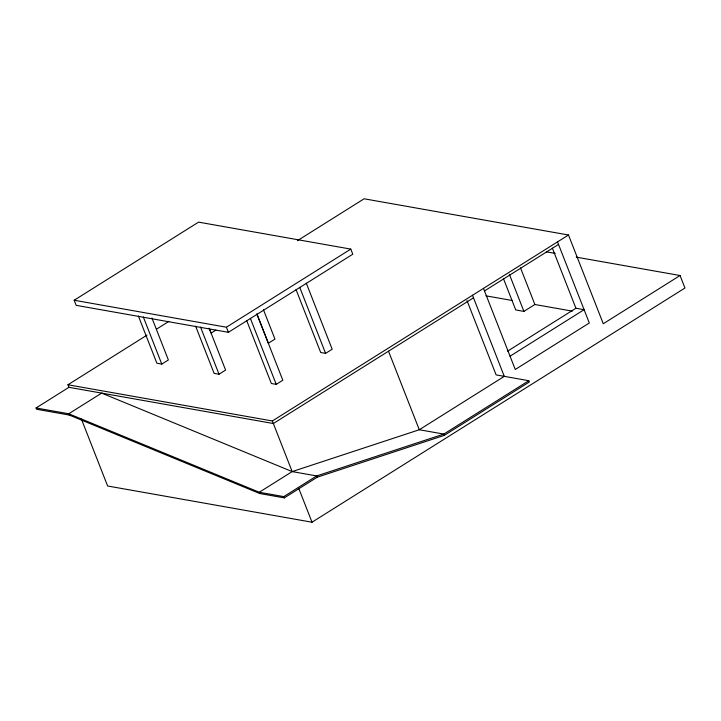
<?xml version="1.0" encoding="UTF-8"?>
<svg xmlns="http://www.w3.org/2000/svg" width="721" height="721" viewBox="0 0 721 721"><rect width="100%" height="100%" fill="white"/><g stroke="black" fill="none" stroke-linecap="round" stroke-linejoin="round"><path stroke-width="1.08" d="M74.173 300.242L198.563 222.131L350.785 249.105L352.785 254.207L228.395 332.309L76.174 305.344L74.173 300.242L226.394 327.217L350.785 249.105M473.517 297.818L273.34 423.524L68.955 387.312L67.954 384.762L146.994 335.13M156.52 329.146L168.894 321.377M297.458 240.643L364.114 198.789L568.49 235.001L603.27 323.738L680.056 275.521L684.95 288.021L312.013 522.211L107.627 485.999L81.356 418.964M466.983 300.558L496.12 374.911L528.826 380.706L529.322 381.986L444.316 435.367L317.204 477.212L284.299 497.878L259.767 493.534L69.252 415.044L36.546 409.249L36.05 407.978L68.955 387.312M138.405 316.059L156.881 363.222L161.792 364.087L168.372 359.959L151.942 318.033M215.849 330.137L211.145 333.093L209.505 328.902M195.625 326.198L214.11 373.361L219.013 374.226L225.601 370.098L209.171 328.172M246.699 320.62L271.339 383.5L276.242 384.365L282.821 380.237L256.946 314.212M296.052 289.626L320.701 352.506L325.604 353.371L332.183 349.234L306.308 283.218M67.954 384.762L272.34 420.974L568.49 235.001M484.485 290.933L558.523 244.437M503.411 278.522L515.731 309.94L523.906 311.391L534.874 304.505L572.294 311.13M472.516 295.268L504.294 376.362L419.289 429.743L292.176 471.597L259.272 492.263L68.747 413.773L36.05 407.978M507.575 351.163L575.926 308.246L584.1 309.688L510.062 356.183M259.767 493.534L259.272 492.263L283.795 496.607L316.699 475.941L443.812 434.087L528.826 380.706M546.374 251.836L555.215 253.404M576.205 257.127L680.056 275.521M485.981 295.835L512.388 300.522M69.252 415.044L68.747 413.773L101.661 393.107L292.176 471.597L316.699 475.941L317.204 477.212M557.522 241.886L589.309 322.981L515.263 369.476L483.485 288.382M552.376 248.168L575.926 308.246M520.508 267.851L534.874 304.505M509.359 274.277L523.906 311.391M444.316 435.367L443.812 434.087L419.289 429.743L388.511 351.199M299.729 287.346L325.604 353.371M263.453 309.76L274.953 339.095L268.374 343.232L256.874 313.887M250.367 318.349L276.242 384.365M272.34 420.974L292.176 471.597M298.728 488.315L312.013 522.211M226.394 327.217L228.395 332.309M283.795 496.607L284.299 497.878M200.537 327.073L219.013 374.226M143.308 316.934L161.792 364.087"/></g></svg>
